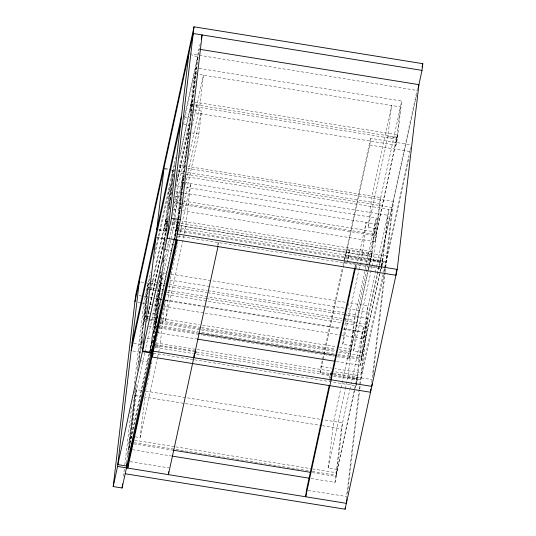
<?xml version="1.0" encoding="UTF-8"?>
<svg xmlns="http://www.w3.org/2000/svg" width="536" height="536" viewBox="0 0 536 536"><rect width="100%" height="100%" fill="white"/><g stroke="black" fill="none" stroke-linecap="round" stroke-linejoin="round"><path stroke-width="0.4" stroke-dasharray="2.68 2.01" d="M123.461 476.404L124.339 468.946M124.821 464.806L131.635 406.811M134.362 383.608L143.802 303.242L148.177 283.122L138.543 365.143M126.463 462.977L134.931 390.898M137.263 371.013L137.558 368.527M137.651 367.696L146.898 288.991L148.552 289.252M127.836 456.283L136.298 384.198M128.117 454.421L136.325 384.573M138.764 363.783L140.137 352.139L142.784 339.945M133.752 343.308L141.035 344.481L148.231 283.216L150.703 271.832M144.666 352.936L135.4 395.548L129.102 449.161L130.382 443.292L136.68 389.679L142.442 390.61M150.12 278.05L148.13 287.182L143.635 325.479L144.908 319.61L149.41 281.313L165.879 283.973M149.665 319.161L144.72 318.364L146.81 307.624M141.806 348.367L142 346.725M142.482 342.625L142.67 340.983M135.26 436.86L140.11 437.644L145.578 391.119L146.643 386.215M158.019 285.212L150.08 352.655L151.36 346.785L157.658 293.172L162.596 293.969M158.113 284.395L158.308 282.747M167.085 229.368L164.612 228.973L169.108 190.675L171.58 191.077M150.509 351.442L151.956 339.134L178.073 218.976M150.77 290.552L166.173 218.534L167.822 218.795M164.612 228.973L165.885 223.103L170.388 184.806L172.036 185.074M152.492 343.06L160.894 271.544M163.239 251.592L164.699 239.116L156.613 237.81M148.814 308.703L165.604 231.458L172.8 170.193L171.178 169.932M152.539 343.221L160.941 271.705M163.574 249.253L164.847 238.446L167.5 226.246M158.468 229.616L165.745 230.788L172.947 169.517L175.594 157.323M169.202 240.054L160.827 278.586L154.529 332.193L155.802 326.324L162.1 272.717L167.869 273.648M154.616 333.787L163.152 261.132M163.246 260.308L163.54 257.836M165.416 241.823L173.496 173.054M171.292 194.494L171.554 192.27M172.036 188.17L172.23 186.521M172.612 183.238L172.9 180.773M173.289 177.49L173.49 175.754M173.965 171.741L174.16 170.053M155.889 327.918L164.458 255.009M157.685 356.802L159.815 347.006L165.276 300.482L164.21 305.379M152.211 313.567L154.643 313.955L174.341 223.318L174.917 218.393M175.017 217.569L178.006 192.109L172.86 215.794M174.562 241.167L176.103 228.041L171.252 227.257M160.679 319.892L165.537 320.675L170.997 274.151L175.44 253.736M199.104 68.374L401.719 101.043L397.223 139.333L395.943 145.202L190.039 112.004L194.535 73.713L197.831 74.243M175.453 238.58L175.741 236.121M175.835 235.297L177.383 222.172L172.525 221.388M174.106 240.007L177.068 225.247L179.54 225.649M179.567 158.046L191.6 101.565L397.504 134.764L376.058 234.601L174.26 202.065M178.039 219.097L176.78 229.817L175.507 235.686L183.727 165.785L188.344 144.553M178.14 218.273L183.078 176.21L185.55 176.605M190.039 112.004L191.312 106.135L195.808 67.844L198.28 68.24M177.202 229.361L189.416 125.424L183.754 124.506M177.59 176.31L190.314 117.766L197.509 56.494L191.848 55.583M177.309 229.046L178.475 219.103M178.575 218.279L197.744 55.061L200.37 42.987M178.582 223.177L179.071 219.036M179.165 218.206L199.024 49.191M177.577 237.79L177.751 236.302M165.537 320.675L185.235 230.038L190.702 183.513L178.629 239.036M188.94 156.164L199.767 106.356L203.432 75.147L192.25 126.59M182.836 207.62L198.829 134.047L201.529 111.073L192.632 109.639L176.82 182.387M218.165 245.093L218.514 242.111M329.164 374.53L320.22 373.09L321.004 366.39L342.33 268.295M344.628 259.759L345.157 255.29L385.826 261.849M347.415 262.486L349.479 249.917L347.576 261.749M337.124 469.402L328.226 467.968L333.694 421.443L340.789 388.781M351.656 345.72L342.759 344.286L346.323 313.902M355.348 267.966L355.783 264.248M320.22 373.09L369.793 145.028L370.577 138.328L411.253 144.888M311.128 478.507L335.013 482.36L341.311 428.746L349.686 390.215M337.191 356.681L349.546 358.671L354.041 320.381L366.323 263.886M312.22 471.399L336.106 475.244L354.531 389.317M339.1 349.707L350.631 351.562L367.998 270.546M335.013 482.36L336.293 476.491L342.591 422.877L323.644 419.822M345.445 388.761L347.931 377.331L355.321 314.511L347.08 313.185M358.906 269.976L362.457 253.649L366.122 222.44L357.251 263.27M362.55 352.44L353.653 351.006L359.113 304.481L367.455 266.104M368.178 227.318L371.843 196.109L391.548 105.471L387.883 136.68L368.178 227.318L377.076 228.758M194.561 359.823L355.991 385.853L362.289 332.24L343.348 329.184M170.374 229.897L370.523 262.164L375.019 223.874L175.58 191.72M354.953 388.533L357.552 375.414L333.667 371.562M368.413 269.762L372.085 251.726L181.825 221.053M355.991 385.853L357.271 379.984L363.569 326.37L344.621 323.315M370.523 262.164L371.796 256.295L376.299 218.005L176.15 185.737M336.554 361.539L360.44 365.391L366.738 311.785L375.113 273.253M173.175 209.174L374.972 241.709L379.468 203.419L401.719 101.043M341.392 335.101L363.696 338.692L364.48 331.992L378.885 265.735M337.64 354.43L361.525 358.283L379.957 272.355M376.058 234.601L397.504 134.764M360.44 365.391L361.713 359.522L368.011 305.915L349.07 302.86M372.111 266.084L373.351 260.369L380.741 197.55L188.009 166.475M346.256 499.257L359.1 389.893M359.2 389.062L366.792 324.441L345.298 320.977M347.529 493.388L359.696 389.826M359.797 388.995L368.065 318.572L344.923 314.84M177.979 236.088L381.418 268.884L381.706 266.412M381.806 265.588L387.716 215.278L185.845 182.729M395.943 145.202L400.446 106.912L198.581 74.363M381.619 265.843L382.979 258.446L180.364 225.783M382.054 265.95L388.989 209.409L186.374 176.739M371.683 382.295L385.042 268.549L381.786 268.027M385.109 267.96L392.218 207.472L178.542 173.028M373.049 375.595L373.351 373.029M373.445 372.279L385.15 272.636M385.217 272.027L393.491 201.603L178.997 167.024M155.48 249.877L172.8 170.193M184.257 117.478L197.509 56.494M154.381 258.453L170.388 184.806M174.83 164.351L173.557 170.22L169.061 208.511L170.173 203.379M183.526 124.339L195.808 67.844M173.751 171.493L174.234 169.296M150.703 289.701L166.173 218.534M170.435 198.91L170.796 197.275M179.862 155.554L191.6 101.565M144.72 318.364L146.147 311.825M170.147 201.402L170.857 198.126M141.035 344.481L143.333 333.915M148.104 311.959L148.633 309.52M165.745 230.788L168.572 217.777M176.88 179.56L177.409 177.121M147.32 318.083L168.163 222.199M146.676 322.056L147.206 319.617M147.38 318.799L164.699 239.116M176.156 186.407L189.416 125.424M173.584 207.814L189.221 135.883M189.396 135.065L189.932 132.613M159.373 277.849L159.902 275.404M162.743 262.339L163.279 259.886M163.453 259.069L163.989 256.617M165.403 250.084L165.939 247.639M144.841 352.118L157.658 293.172M169.383 239.237L183.078 176.21M184.324 177.396L180.062 196.993L175.212 196.21M188.23 159.433L188.759 156.981M178.254 218.159L181.275 204.256M185.536 184.639L201.529 111.073M149.155 353.666L130.194 442.053L149.397 353.7M149.316 352.916L151.641 342.216L149.571 352.882M155.909 322.598L173.691 240.791M173.852 240.034L177.068 225.247M155.614 325.084L173.932 240.825M146.817 385.397L149.303 373.967M149.484 373.15L151.963 361.72M153.383 355.187L153.919 352.735M154.804 348.655L155.34 346.202M155.514 345.392L157.999 333.955M158.18 333.144L164.036 306.197M175.614 252.918L177.925 242.305M140.11 437.644L157.504 357.619M217.529 245.602L218.42 241.515M343.027 265.092L370.577 138.328M329.285 378.409L329.761 376.212M354.805 267.732L356.051 262.01M348.018 305.728L348.554 303.276M356.185 268.168L357.07 264.087M342.759 344.286L358.731 270.794M366.503 263.069L376.299 218.005M340.97 387.964L353.392 330.806M367.636 265.286L378.818 213.844M368.172 269.722L372.085 251.726M350.631 351.562L368.232 270.58M349.546 358.671L350.819 352.802L338.464 350.812M374.972 241.709L376.245 235.84L174.455 203.305M328.226 467.968L345.264 389.578M353.653 351.006L371.93 266.901M349.867 389.397L363.569 326.37M375.287 272.435L376.352 267.538M376.533 266.72L388.989 209.409M379.059 264.918L417.464 88.226M363.696 338.692L379.16 267.524M379.341 266.707L416.68 94.926M354.698 388.567L357.552 375.414M380.118 271.598L381.203 266.627M381.364 265.883L382.979 258.446M336.106 475.244L354.772 389.357M361.525 358.283L380.198 272.389M380.372 271.571L381.438 266.66M381.418 268.884L381.893 266.687M410.007 150.609L361.679 372.949L334.833 368.621M410.187 149.792L410.717 147.34M383.635 275.015L360.896 379.649L333.238 375.187M384.346 271.745L409.397 156.492M189.657 53.754L197.744 55.061M199.399 55.322L417.638 90.51M191.305 104.058L397.216 137.25M190.87 104.922L199.767 106.356M387.883 136.68L396.781 138.121M191.312 106.135L397.223 139.333M369.793 145.028L409.651 151.454M184.652 116.848L190.314 117.766M191.546 132.874L198.829 134.047M178.877 165.001L187.185 166.341M164.854 168.217L168.9 168.867M178.501 171.018L379.468 203.419M164.713 168.887L170.374 169.798M181.805 182.079L185.101 182.609M174.555 199.573L376.346 232.108M173.584 219.727L176.88 220.256M387.106 255.98L346.43 249.421L345.64 256.128L386.315 262.68M165.879 221.02L168.351 221.422M171.647 221.951L371.79 254.218M165.443 221.884L167.869 222.279M171.915 222.929L174.341 223.318M362.457 253.649L371.354 255.082M165.885 223.103L167.534 223.365M171.654 224.028L371.796 256.295M176.773 227.74L382.684 260.938M176.337 228.604L178.763 228.993M179.573 229.127L185.235 230.038M373.351 260.369L382.248 261.803M179.252 230.219L382.691 263.015M159.132 230.413L165.604 231.458M344.367 261.997L347.623 262.519M348.433 262.647L351.69 263.176M352.5 263.303L355.757 263.833M356.567 263.96L359.823 264.483M360.634 264.617L363.89 265.139M364.701 265.273L372.842 266.586M373.652 266.714L376.909 267.236M377.719 267.37L380.975 267.893M156.76 237.14L164.847 238.446M166.596 243.84L173.872 245.012M165.316 249.709L171.788 250.754M171.165 274.177L348.246 302.726M160.827 278.586L165.771 279.383M169.885 280.047L346.973 308.595M347.797 308.729L366.738 311.785M169.175 284.502L207.064 290.613M207.888 290.74L343.79 312.656M140.894 281.943L148.231 283.216M149.825 283.383L164.706 285.782M168.016 286.318L206.869 292.582M207.693 292.716L344.092 314.706M148.13 287.182L156.371 288.509M157.195 288.643L163.781 289.708M167.902 290.371L344.159 318.786M344.983 318.92L354.041 320.381M149.376 289.386L163.433 291.651M166.736 292.187L205.59 298.452M206.42 298.586L341.995 320.441M166.716 294.632L341.325 322.786M138.998 295.638L143.125 296.308M143.95 296.442L148.907 297.239M149.732 297.373L154.69 298.17M155.514 298.304L162.12 299.369M165.423 299.899L203.419 306.029M206.722 306.559L340.528 328.132M343.831 328.662L364.48 331.992M156.378 299.041L161.323 299.838M165.443 300.502L204.973 306.88M205.797 307.014L340.052 328.655M138.141 302.331L141.511 302.874M142.335 303.007L146.469 303.671M149.772 304.207L160.505 305.935M163.815 306.471L204.283 312.99M205.107 313.125L340.568 334.966M148.171 312.917L151.407 313.433M147.487 316.274L158.194 318.002M161.49 318.531L199.372 324.642M202.668 325.171L336.099 346.685M339.395 347.214L350.926 349.077M150.489 319.295L157.075 320.361M161.195 321.024L200.732 327.396M201.556 327.53L335.804 349.171M144.908 319.61L156.445 321.466M160.559 322.129L337.647 350.678M160.03 323.262L200.384 329.767M201.208 329.901L335.462 351.542M338.759 352.072L361.82 355.79M159.735 325.747L198.447 331.992M201.737 332.521L333.519 353.767M159.098 326.86L198.635 333.231M337.827 355.67L361.713 359.522M148.579 326.27L155.989 327.469M159.286 327.999L202.112 334.906M202.936 335.04L206.233 335.57M207.057 335.704L210.353 336.233M211.171 336.367L214.467 336.896M215.291 337.03L218.588 337.559M219.412 337.693L222.708 338.223M223.525 338.357L277.065 346.986M277.889 347.12L281.186 347.65M282.01 347.784L285.299 348.313M286.124 348.447L289.42 348.983M290.244 349.11L293.54 349.646M294.365 349.774L297.654 350.31M298.478 350.443L301.775 350.973M302.599 351.107L305.895 351.636M306.719 351.77L310.009 352.299M310.833 352.433L314.13 352.963M314.954 353.097L333.895 356.152M157.825 332.729L196.538 338.966M147.105 338.35L151.956 339.134M321.004 366.39L331.583 368.091M155.762 342.879L196.122 349.385M196.947 349.519L332.843 371.428M155.581 344.682L194.628 350.973M333.526 373.371L371.763 379.535M155.467 345.372L195.828 351.877M196.652 352.005L329.258 373.384M333.379 374.048L357.264 377.9M155.768 346.35L159.815 347.006M347.931 377.331L356.829 378.764M155.474 347.449L193.362 353.559M196.658 354.088L329.265 375.468M333.385 376.131L357.271 379.984M153.376 353.184L193.737 359.69M132.854 350.966L140.137 352.139M141.169 360.808L148.445 361.981M145.738 391.139L322.819 419.695M135.4 395.548L140.345 396.345M143.641 396.881L321.546 425.564M322.37 425.691L341.311 428.746M134.603 440.224L174.964 446.729M175.788 446.863L311.684 468.772M312.508 468.906L336.394 472.759M134.308 442.716L311.396 471.265M133.678 443.821L173.208 450.193M312.408 472.638L336.293 476.491M132.399 449.691L171.111 455.935M130.154 461.643L169.202 467.941M308.106 490.333L346.336 496.497M329.613 380.995A1.548 1.152 12.3 0 1 329.104 380.486"/><path stroke-width="0.8" d="M126.958 463.734L126.469 467.881L122.094 488.001L113.197 486.567L135.688 295.108L194.012 26.8L422.803 63.684L422.013 70.383L418.274 87.576M113.197 486.567L117.572 466.447L139.28 281.688M122.094 488.001L122.583 483.861M180.518 123.984L155.949 237.013L142.422 351.603L117.853 464.625L126.751 466.059L127.045 463.566M164.049 168.083L156.706 230.024L132.137 343.047M126.751 466.059L151.708 349.707M167.131 237.904L142.569 350.933L151.467 352.366L151.755 349.867M153.839 340.38L151.889 356.989L370.51 392.238L370.899 388.922M155.018 335.335L153.169 351.12L371.79 386.369L372.078 383.883M396.546 270.057L395.937 275.27L167.145 238.386L188.846 53.627M167.145 238.386L171.52 218.259L194.012 26.8M177.805 229.81L177.315 233.951L397.21 269.4L418.918 84.641L199.848 49.325M176.043 239.82L180.418 219.693L202.119 34.934L201.248 38.961M168.766 471.667L168.418 474.641L217.985 246.58M193.838 357.68L194.354 353.271A1.548 1.152 12.3 0 0 195.988 352.521A1.548 1.152 12.3 0 0 195.017 351.08M331.114 379.81L331.63 375.408A1.548 1.152 12.3 0 1 330.243 374.007A1.548 1.152 12.3 0 1 331.898 373.11M125.196 473.75L345.09 509.2L345.285 507.545M346.799 499.606L346.363 503.331L117.572 466.447M134.905 301.808L193.221 33.5L422.013 70.383M156.847 229.354L181.416 116.325M131.24 350.705L155.802 237.683M151.467 352.366L176.029 239.337M176.679 239.86L128.526 461.382L127.742 468.082L177.315 240.021M329.218 385.444L306.478 490.072L305.688 496.772L355.261 268.71M330.947 377.512L354.624 268.549M330.993 378.342L331.63 375.408M422.087 66.96L422.803 63.684M345.09 509.2L397.21 269.4M171.52 218.259L180.418 219.693M156.626 326.458L158.274 326.726M198.635 333.231L336.186 355.408M155.353 332.327L157.001 332.595M197.362 339.1L334.906 361.277M152.184 346.919L153.832 347.181M150.904 352.788L152.552 353.05M142.422 351.603L151.32 353.036M131.206 443.426L132.854 443.687M173.208 450.193L310.759 472.37M129.926 449.295L131.575 449.557M171.935 456.062L309.486 478.239"/></g></svg>
